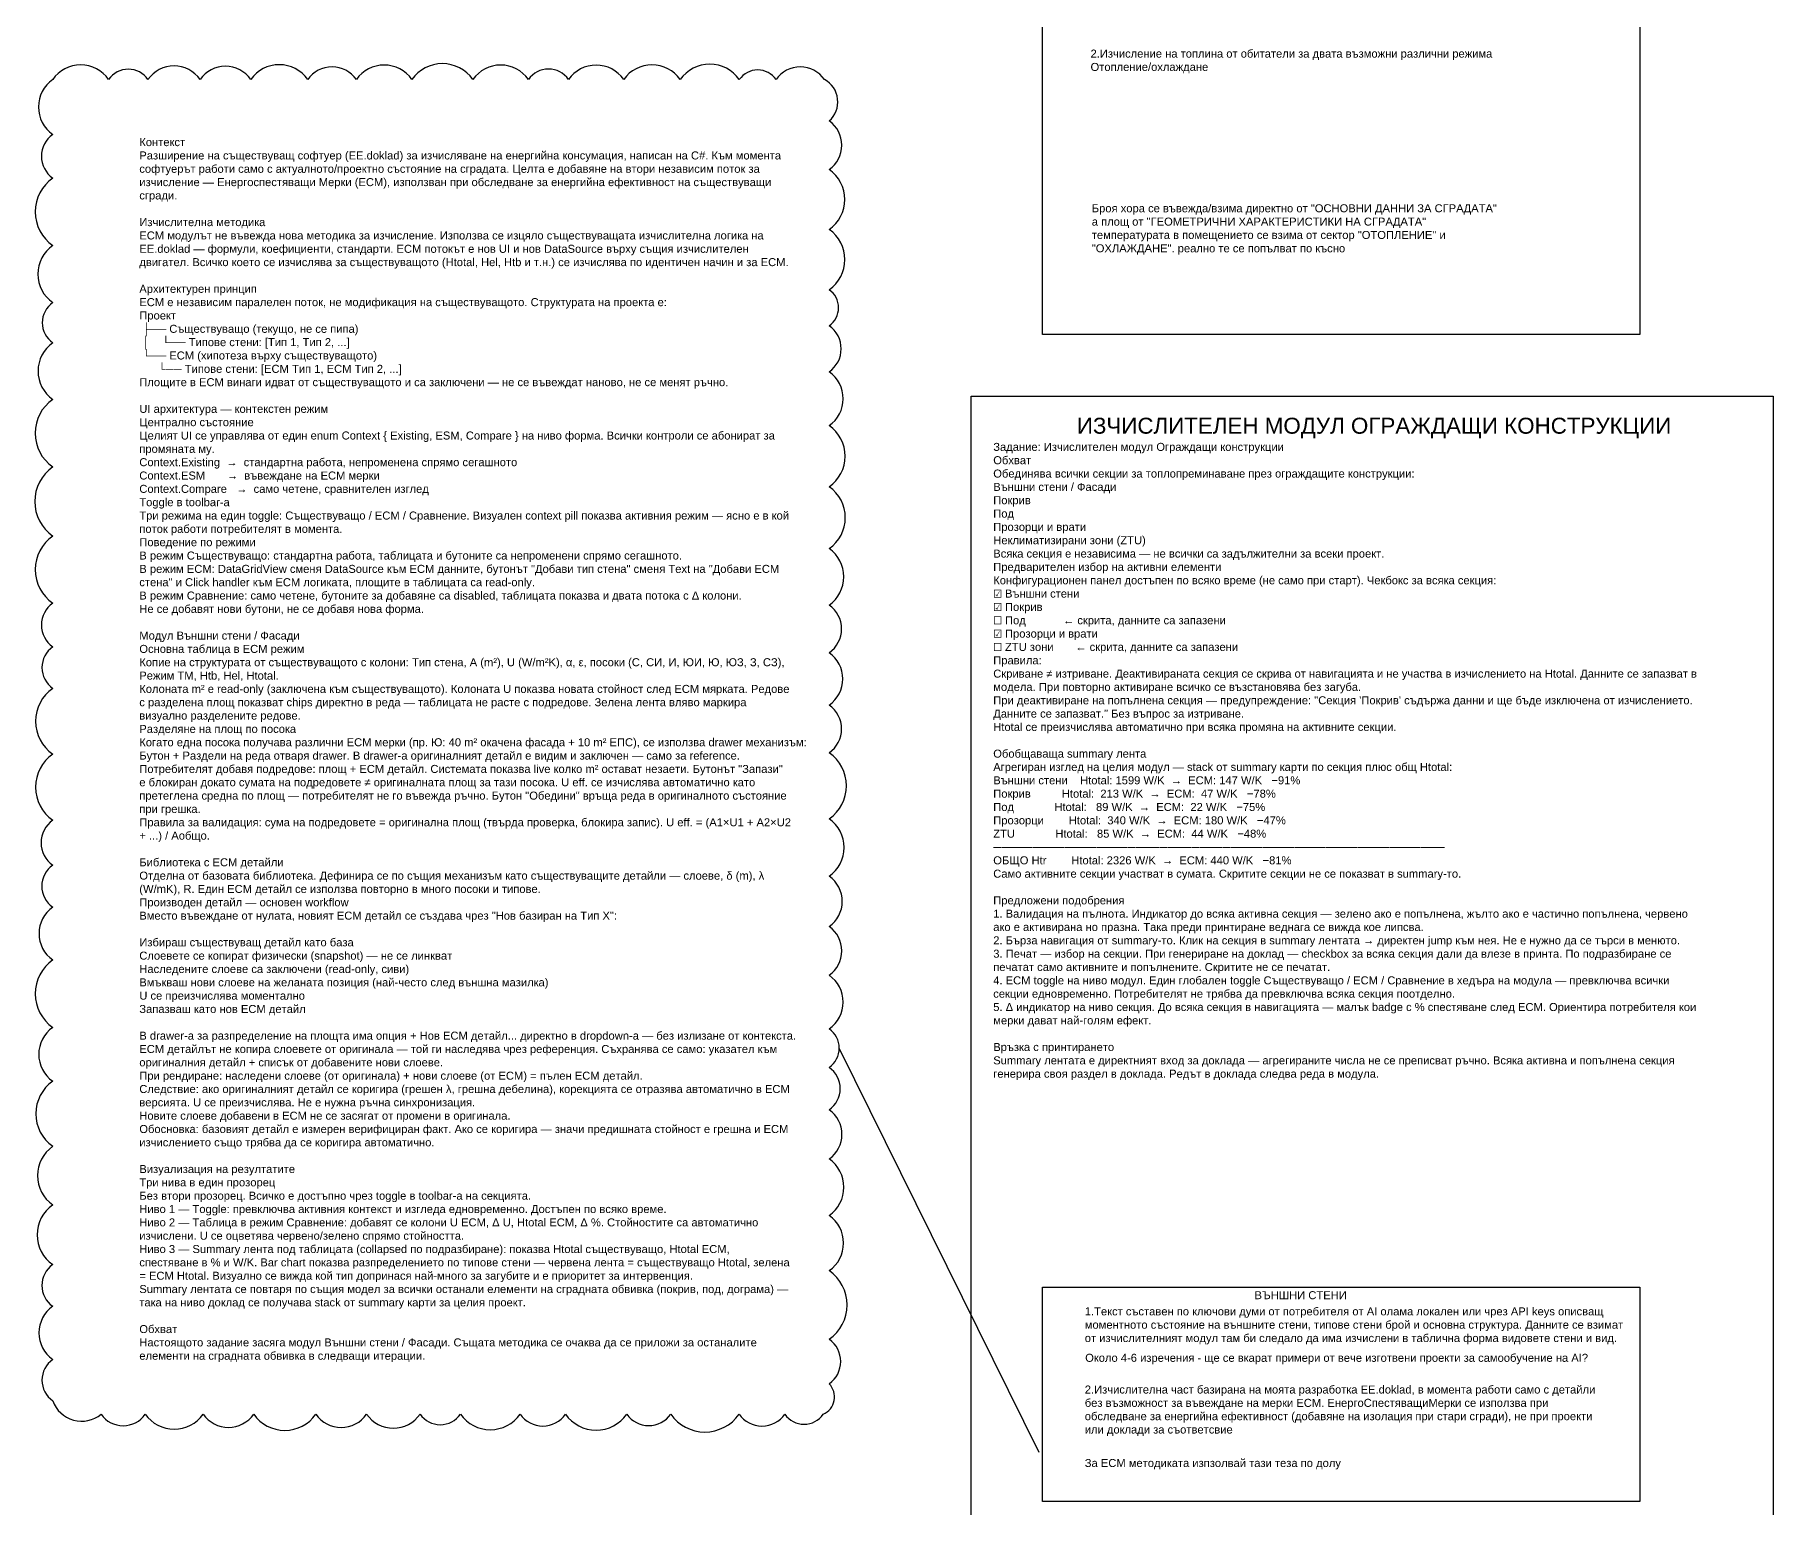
# Model space of a CAD drawing. Header units: inches. Extents: x -17 to 64, y -322 to 26.
# Drawn here: x -16.93 to 26.53, y -83.03 to -46.22 of the extents above; entities that cross this region are included whole.
import ezdxf

# ---------------------------------------------------------------- set-up
doc = ezdxf.new("R2010")
doc.units = ezdxf.units.IN
doc.header["$MEASUREMENT"] = 0
doc.styles.get("Standard").update_dxf_attribs({"font": 'arial.ttf'})

msp = doc.modelspace()

# ---------------------------------------------------------------- linework, layer by layer
for points in [[(8.259, -41.753), (23.188, -41.753), (23.188, -53.712), (8.259, -53.712)], [(6.479, -55.254), (26.526, -55.254), (26.526, -183.812), (6.479, -183.812)], [(8.259, -77.527), (23.188, -77.527), (23.188, -82.886), (8.259, -82.886)]]:
    msp.add_lwpolyline(points, close=True)
msp.add_lwpolyline([(-16.479, -47.334, 0.520567), (-16.479, -48.707, 0.520567), (-16.479, -49.799, 0.520567), (-16.479, -51.484, 0.520567), (-16.479, -52.91, 0.520567), (-16.479, -53.916, 0.520567), (-16.479, -55.33, 0.520567), (-16.479, -57.02, 0.520567), (-16.479, -58.747, 0.520567), (-16.479, -60.424, 0.520567), (-16.479, -61.517, 0.520567), (-16.479, -62.555, 0.520567), (-16.479, -64.197, 0.520567), (-16.479, -65.852, 0.520567), (-16.479, -66.974, 0.520567), (-16.479, -68.025, 0.520567), (-16.479, -69.344, 0.520567), (-16.479, -71.032, 0.520567), (-16.479, -72.376, 0.520567), (-16.479, -74.003, 0.520567), (-16.479, -75.469, 0.520567), (-16.479, -76.961, 0.520567), (-16.479, -78.003, 0.520567), (-16.479, -79.331, 0.520567), (-16.479, -80.366, 0.520567), (-15.272, -80.7, 0.520567), (-14.165, -80.7, 0.520567), (-12.72, -80.7, 0.520567), (-11.456, -80.7, 0.520567), (-9.903, -80.7, 0.520567), (-8.634, -80.7, 0.520567), (-7.296, -80.7, 0.520567), (-6.287, -80.7, 0.520567), (-4.797, -80.7, 0.520567), (-3.662, -80.7, 0.520567), (-2.131, -80.7, 0.520567), (-1.033, -80.7, 0.520567), (0.677, -80.7, 0.520567), (1.822, -80.7, 0.520567), (2.781, -80.7, 0.520567), (2.929, -79.937, 0.520567), (2.929, -78.828, 0.520567), (2.929, -77.111, 0.520567), (2.929, -75.732, 0.520567), (2.929, -74.319, 0.520567), (2.929, -73.09, 0.520567), (2.929, -72.03, 0.520567), (2.929, -71.068, 0.520567), (2.929, -69.726, 0.520567), (2.929, -68.51, 0.520567), (2.929, -67.251, 0.520567), (2.929, -65.815, 0.520567), (2.929, -64.164, 0.520567), (2.929, -62.974, 0.520567), (2.929, -61.664, 0.520567), (2.929, -60.471, 0.520567), (2.929, -59.06, 0.520567), (2.929, -57.514, 0.520567), (2.929, -55.987, 0.520567), (2.929, -54.642, 0.520567), (2.929, -53.49, 0.520567), (2.929, -52.588, 0.520567), (2.929, -51.085, 0.520567), (2.929, -49.585, 0.520567), (2.929, -48.369, 0.520567), (2.813, -47.334, 0.520567), (1.601, -47.334, 0.520567), (0.683, -47.334, 0.520567), (-0.795, -47.334, 0.520567), (-2.206, -47.334, 0.520567), (-3.586, -47.334, 0.520567), (-4.589, -47.334, 0.520567), (-5.977, -47.334, 0.520567), (-7.5, -47.334, 0.520567), (-8.888, -47.334, 0.520567), (-10.106, -47.334, 0.520567), (-11.53, -47.334, 0.520567), (-12.796, -47.334, 0.520567), (-14.099, -47.334, 0.520567), (-15.083, -47.334, 0.520567)], format="xyb", close=True)
msp.add_lwpolyline([(3.179, -71.555), (8.168, -81.653)])

# ---------------------------------------------------------------- texts
at = {"attachment_point": 1}
for s, width, gutter_width, heights, insert, char_height in [('2.Изчисление на топлина от обитатели за двата възможни различни режима\\PОтопление/охлаждане', 10.17433, 1, [0], (9.462, -46.586), 0.2), ('Контекст^JРазширение на съществуващ софтуер (EE.doklad) за изчисляване на енергийна консумация, написан на C#. Към момента софтуерът работи само с актуалното/проектно състояние на сградата. Целта е добавяне на втори независим поток за изчисление — Енергоспестяващи Мерки (ЕСМ), използван при обследване за енергийна ефективност на съществуващи сгради.\\P\\PИзчислителна методика^JЕСМ модулът не въвежда нова методика за изчисление. Използва се изцяло съществуващата изчислителна логика на EE.doklad — формули, коефициенти, стандарти. ЕСМ потокът е нов UI и нов DataSource върху същия изчислителен двигател. Всичко което се изчислява за съществуващото (Htotal, Hel, Htb и т.н.) се изчислява по идентичен начин и за ЕСМ.^J^JАрхитектурен принцип^JЕСМ е независим паралелен поток, не модификация на съществуващото. Структурата на проекта е:^JПроект^J ├── Съществуващо (текущо, не се пипа)^J │    └── Типове стени: [Тип 1, Тип 2, ...]^J └── ЕСМ (хипотеза върху съществуващото)^J      └── Типове стени: [ЕСМ Тип 1, ЕСМ Тип 2, ...]^JПлощите в ЕСМ винаги идват от съществуващото и са заключени — не се въвеждат наново, не се менят ръчно.^J^JUI архитектура — контекстен режим^JЦентрално състояние^JЦелият UI се управлява от един enum Context \\{ Existing, ESM, Compare \\} на ниво форма. Всички контроли се абонират за промяната му.^JContext.Existing  →  стандартна работа, непроменена спрямо сегашното^JContext.ESM       →  въвеждане на ЕСМ мерки^JContext.Compare   →  само четене, сравнителен изглед^JToggle в toolbar-а^JТри режима на един toggle: Съществуващо / ЕСМ / Сравнение. Визуален context pill показва активния режим — ясно е в кой поток работи потребителят в момента.^JПоведение по режими^JВ режим Съществуващо: стандартна работа, таблицата и бутоните са непроменени спрямо сегашното.^JВ режим ЕСМ: DataGridView сменя DataSource към ЕСМ данните, бутонът "Добави тип стена" сменя Text на "Добави ЕСМ стена" и Click handler към ЕСМ логиката, площите в таблицата са read-only.^JВ режим Сравнение: само четене, бутоните за добавяне са disabled, таблицата показва и двата потока с Δ колони.^JНе се добавят нови бутони, не се добавя нова форма.^J^JМодул Външни стени / Фасади^JОсновна таблица в ЕСМ режим^JКопие на структурата от съществуващото с колони: Тип стена, A (m²), U (W/m²K), α, ε, посоки (С, СИ, И, ЮИ, Ю, ЮЗ, З, СЗ), Режим ТМ, Htb, Hel, Htotal.^JКолоната m² е read-only (заключена към съществуващото). Колоната U показва новата стойност след ЕСМ мярката. Редове с разделена площ показват chips директно в реда — таблицата не расте с подредове. Зелена лента вляво маркира визуално разделените редове.^JРазделяне на площ по посока^JКогато една посока получава различни ЕСМ мерки (пр. Ю: 40 m² окачена фасада + 10 m² ЕПС), се използва drawer механизъм:^JБутон + Раздели на реда отваря drawer. В drawer-а оригиналният детайл е видим и заключен — само за reference. Потребителят добавя подредове: площ + ЕСМ детайл. Системата показва live колко m² остават незаети. Бутонът "Запази" е блокиран докато сумата на подредовете ≠ оригиналната площ за тази посока. U eff. се изчислява автоматично като претеглена средна по площ — потребителят не го въвежда ръчно. Бутон "Обедини" връща реда в оригиналното състояние при грешка.^JПравила за валидация: сума на подредовете = оригинална площ (твърда проверка, блокира запис). U eff. = (A1×U1 + A2×U2 + ...) / Aобщо.^J^JБиблиотека с ЕСМ детайли^JОтделна от базовата библиотека. Дефинира се по същия механизъм като съществуващите детайли — слоеве, δ (m), λ (W/mK), R. Един ЕСМ детайл се използва повторно в много посоки и типове.^JПроизводен детайл — основен workflow^JВместо въвеждане от нулата, новият ЕСМ детайл се създава чрез "Нов базиран на Тип X":^J^JИзбираш съществуващ детайл като база^JСлоевете се копират физически (snapshot) — не се линкват^JНаследените слоеве са заключени (read-only, сиви)^JВмъкваш нови слоеве на желаната позиция (най-често след външна мазилка)^JU се преизчислява моментално^JЗапазваш като нов ЕСМ детайл^J^JВ drawer-а за разпределение на площта има опция + Нов ЕСМ детайл... директно в dropdown-а — без излизане от контекста.^JЕСМ детайлът не копира слоевете от оригинала — той ги наследява чрез референция. Съхранява се само: указател към оригиналния детайл + списък от добавените нови слоеве.^JПри рендиране: наследени слоеве (от оригинала) + нови слоеве (от ЕСМ) = пълен ЕСМ детайл.^JСледствие: ако оригиналният детайл се коригира (грешен λ, грешна дебелина), корекцията се отразява автоматично в ЕСМ версията. U се преизчислява. Не е нужна ръчна синхронизация.^JНовите слоеве добавени в ЕСМ не се засягат от промени в оригинала.^JОбосновка: базовият детайл е измерен верифициран факт. Ако се коригира — значи предишната стойност е грешна и ЕСМ изчислението също трябва да се коригира автоматично.\\P^JВизуализация на резултатите^JТри нива в един прозорец^JБез втори прозорец. Всичко е достъпно чрез toggle в toolbar-а на секцията.^JНиво 1 — Toggle: превключва активния контекст и изгледа едновременно. Достъпен по всяко време.^JНиво 2 — Таблица в режим Сравнение: добавят се колони U ЕСМ, Δ U, Htotal ЕСМ, Δ %. Стойностите са автоматично изчислени. U се оцветява червено/зелено спрямо стойността.^JНиво 3 — Summary лента под таблицата (collapsed по подразбиране): показва Htotal съществуващо, Htotal ЕСМ, спестяване в % и W/K. Bar chart показва разпределението по типове стени — червена лента = съществуващо Htotal, зелена = ЕСМ Htotal. Визуално се вижда кой тип допринася най-много за загубите и е приоритет за интервенция.^JSummary лентата се повтаря по същия модел за всички останали елементи на сградната обвивка (покрив, под, дограма) — така на ниво доклад се получава stack от summary карти за целия проект.^J^JОбхват^JНастоящото задание засяга модул Външни стени / Фасади. Същата методика се очаква да се приложи за останалите елементи на сградната обвивка в следващи итерации.', 16.25119, 1, [33.069], (-14.315, -48.799), 0.2), ('Броя хора се въвежда/взима директно от "ОСНОВНИ ДАННИ ЗА СГРАДАТА"  а площ от "ГЕОМЕТРИЧНИ ХАРАКТЕРИСТИКИ НА СГРАДАТА"\\Pтемпературата в помещението се взима от сектор "ОТОПЛЕНИЕ" и "ОХЛАЖДАНЕ". реално те се попълват по късно', 10.17433, 1, [0], (9.493, -50.453), 0.2), ('ИЗЧИСЛИТЕЛЕН МОДУЛ ОГРАЖДАЩИ КОНСТРУКЦИИ', 18.25464, 2, [0], (9.119, -55.789), 0.4), ('Задание: Изчислителен модул Ограждащи конструкции^JОбхват^JОбединява всички секции за топлопреминаване през ограждащите конструкции:^JВъншни стени / Фасади^JПокрив^JПод^JПрозорци и врати^JНеклиматизирани зони (ZTU)^JВсяка секция е независима — не всички са задължителни за всеки проект.^JПредварителен избор на активни елементи^JКонфигурационен панел достъпен по всяко време (не само при старт). Чекбокс за всяка секция:^J{\\fMS PGothic|b0|i0|c128|p34;☑ }Външни стени^J{\\fMS PGothic|b0|i0|c134|p34;☑ }Покрив^J{\\fMS PGothic|b0|i0|c134|p34;☐ }Под            ← скрита, данните са запазени^J{\\fMS PGothic|b0|i0|c134|p34;☑ }Прозорци и врати^J{\\fMS PGothic|b0|i0|c134|p34;☐ }ZTU зони       ← скрита, данните са запазени^JПравила:^JСкриване ≠ изтриване. Деактивираната секция се скрива от навигацията и не участва в изчислението на Htotal. Данните се запазват в модела. При повторно активиране всичко се възстановява без загуба.^JПри деактивиране на попълнена секция — предупреждение: "Секция \'Покрив\' съдържа данни и ще бъде изключена от изчислението. Данните се запазват." Без въпрос за изтриване.^JHtotal се преизчислява автоматично при всяка промяна на активните секции.^J^JОбобщаваща summary лента^JАгрегиран изглед на целия модул — stack от summary карти по секция плюс общ Htotal:^JВъншни стени    Htotal: 1599 W/K  →  ЕСМ: 147 W/K   −91%^JПокрив          Htotal:  213 W/K  →  ЕСМ:  47 W/K   −78%^JПод             Htotal:   89 W/K  →  ЕСМ:  22 W/K   −75%^JПрозорци        Htotal:  340 W/K  →  ЕСМ: 180 W/K   −47%^JZTU             Htotal:   85 W/K  →  ЕСМ:  44 W/K   −48%^J─────────────────────────────────────────────────────────^JОБЩО Htr        Htotal: 2326 W/K  →  ЕСМ: 440 W/K   −81%^JСамо активните секции участват в сумата. Скритите секции не се показват в summary-то.^J^JПредложени подобрения^J1. Валидация на пълнота. Индикатор до всяка активна секция — зелено ако е попълнена, жълто ако е частично попълнена, червено ако е активирана но празна. Така преди принтиране веднага се вижда кое липсва.^J2. Бърза навигация от summary-то. Клик на секция в summary лентата → директен jump към нея. Не е нужно да се търси в менюто.^J3. Печат — избор на секции. При генериране на доклад — checkbox за всяка секция дали да влезе в принта. По подразбиране се печатат само активните и попълнените. Скритите не се печатат.^J4. ЕСМ toggle на ниво модул. Един глобален toggle Съществуващо / ЕСМ / Сравнение в хедъра на модула — превключва всички секции едновременно. Потребителят не трябва да превключва всяка секция поотделно.^J5. Δ индикатор на ниво секция. До всяка секция в навигацията — малък badge с % спестяване след ЕСМ. Ориентира потребителя кои мерки дават най-голям ефект.^J^JВръзка с принтирането^JSummary лентата е директният вход за доклада — агрегираните числа не се преписват ръчно. Всяка активна и попълнена секция генерира своя раздел в доклада. Редът в доклада следва реда в модула.', 17.65307, 1, [0], (7.03, -56.418), 0.2), ('ВЪНШНИ СТЕНИ', 5.43682, 1, [0], (13.56, -77.625), 0.2), ('1.Текст съставен по ключови думи от потребителя от AI олама локален или чрез API keys описващ моментното състояние на външните стени, типове стени брой и основнa структура. Данните се взимат от изчислителният модул там би следало да има изчислени в таблична форма видовете стени и вид.', 13.64196, 1, [0], (9.318, -78.029), 0.2), ('Около 4-6 изречения - ще се вкарат примери от вече изготвени проекти за самообучение на AI?', 11.90817, 1, [0], (9.328, -79.19), 0.2), ('2.Изчислителна част базиранa на моята разработка EE.doklad, в момента работи само с детайли без възможност за въвеждане на мерки ЕСМ. ЕнергоСпестяващиМерки се използва при обследване за енергийна ефективност (добавяне на изолация при стари сгради), не при проекти или доклади за съответсвие', 13.08604, 1, [0], (9.318, -79.983), 0.2), ('За ЕСМ методиката изпзолвай тази теза по долу', 13.08604, 1, [0], (9.318, -81.82), 0.2)]:
    msp.add_mtext_dynamic_manual_height_columns(s, width=width, gutter_width=gutter_width, heights=heights, dxfattribs=dict(at, insert=insert, char_height=char_height))

doc.saveas('drawing.dxf')
